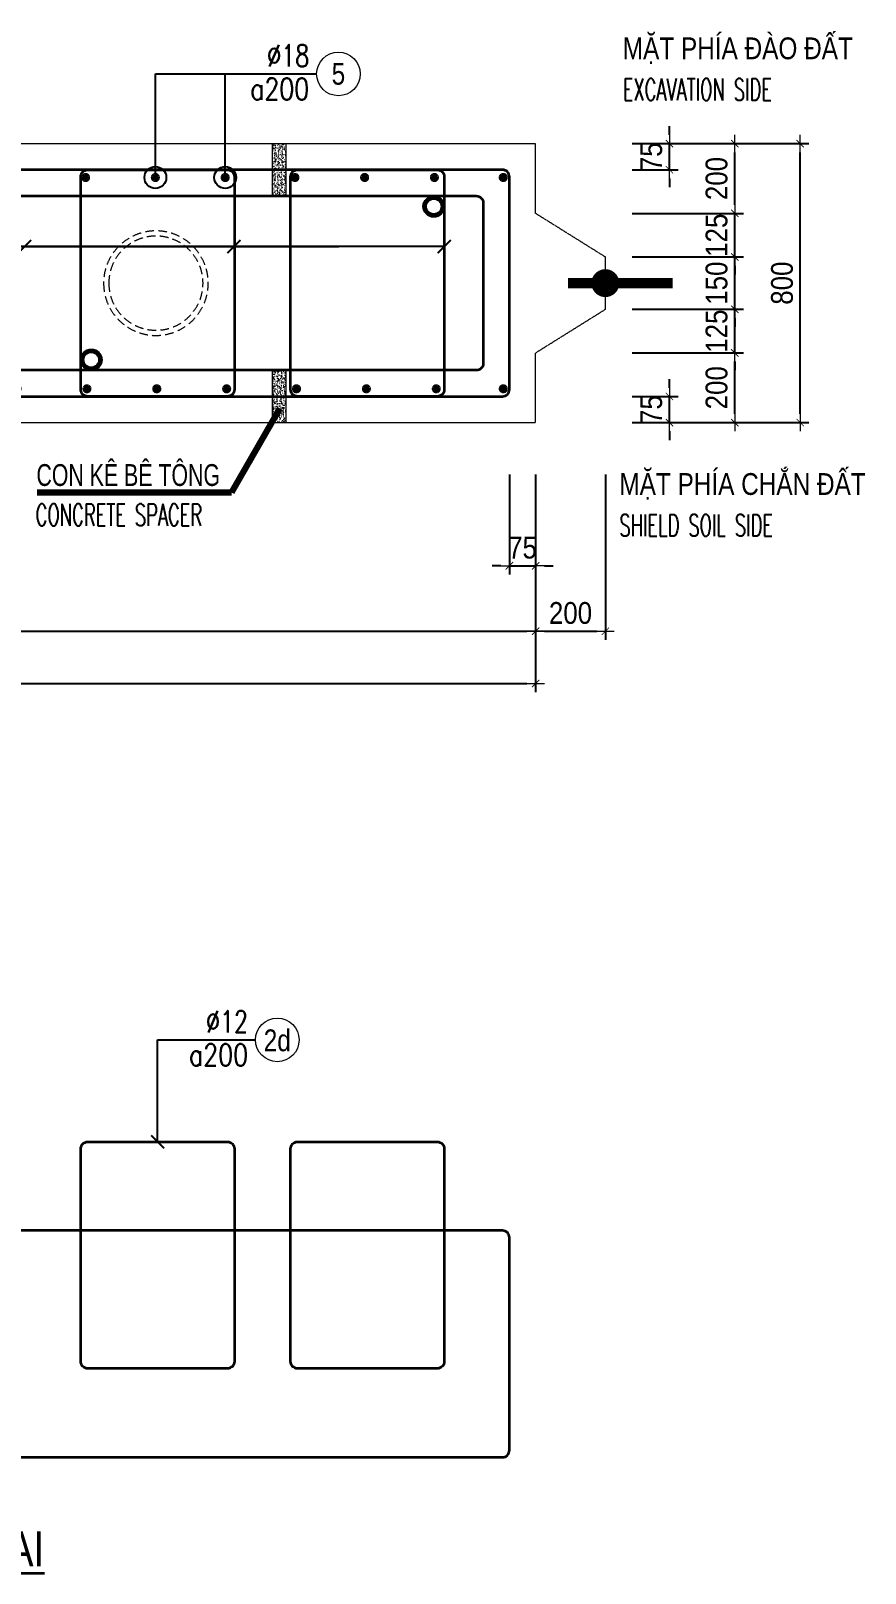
# Model space of a CAD drawing. Header units: millimetres. Extents: x -642477 to 1168880, y -27982 to 330379.
# Drawn here: x 776600 to 783776, y 68325 to 81595 of the extents above; entities that cross this region are included whole.
import ezdxf
from ezdxf.enums import TextEntityAlignment as Align

# ---------------------------------------------------------------- set-up
doc = ezdxf.new("R2010")
doc.units = ezdxf.units.MM
doc.linetypes.add('HIDDEN', pattern=[0.375, 0.25, -0.125])
doc.linetypes.add('HIDDEN2', pattern=[4.7625, 3.175, -1.5875])
doc.layers.get('0').update_dxf_attribs({"lineweight": 20})
doc.layers.get('Defpoints').update_dxf_attribs({"color": 151, "lineweight": 9})
for name, color, linetype, lineweight in [('NDC_S_BEAM', 3, 'HIDDEN2', 20), ('NDC_S_BREAK-LINE', 1, 'Continuous', 15), ('NDC_S_DIAPHGRAM WALL', 3, 'Continuous', 20), ('NDC_S_DIM', 1, 'Continuous', 15), ('NDC_S_ENG TITLE', 3, 'Continuous', 20), ('NDC_S_HATCH MATERIAL', 8, 'Continuous', 13), ('NDC_S_LEADER', 1, 'Continuous', 15), ('NDC_S_LEVEL TEXT', 7, 'Continuous', 20), ('NDC_S_REBAR', 4, 'Continuous', 35), ('NDC_S_VN TEXT', 7, 'Continuous', 20), ('NDC_S_VN TITLE', 6, 'Continuous', 35)]:
    doc.layers.add(name, color=color, linetype=linetype, lineweight=lineweight)
doc.layers.add('NDC_S_REBAR DES.', color=2, linetype='Continuous')
doc.styles.add('ARIAL', font='arial.ttf', dxfattribs={"width": 0.8})
doc.styles.add('NDC_ARIAL', font='arial.ttf', dxfattribs={"width": 0.85})
doc.styles.add('NDC_DIM', font='', dxfattribs={"width": 0.75})
doc.styles.add('NDC_EN TXT', font='romans.shx', dxfattribs={"width": 0.8})
doc.styles.get('NDC_DIM').set_extended_font_data('Dotum')
doc.dimstyles.new('A1-NDC-1-25 (x3)', dxfattribs={"dimscale": 75, "dimtxt": 2.5, "dimasz": 1, "dimexe": 1, "dimexo": 0, "dimgap": 0.8, "dimtad": 1, "dimdec": 0, "dimlfac": 0.333333, "dimdsep": 46, "dimtxsty": 'NDC_ARIAL', "dimblk": 'DIMMARK', "dimcen": 49999.938995, "dimdle": 1.5, "dimclrd": 1, "dimclre": 1, "dimclrt": 3, "dimadec": 0, "dimazin": 0, "dimtfac": 1, "dimtdec": 0, "dimtix": 1, "dimtmove": 2, "dimatfit": 3, "dimfxl": 1, "dimarcsym": 0})
doc.dimstyles.new('NDC_dim_25', dxfattribs={"dimscale": 25, "dimtxt": 2.2, "dimasz": 1.5, "dimexe": 1.5, "dimexo": 2.5, "dimgap": 1, "dimtad": 1, "dimdec": 0, "dimzin": 0, "dimdsep": 46, "dimtxsty": 'NDC_DIM', "dimblk": 'DIMMARK', "dimcen": 0.09, "dimdle": 1.2, "dimclrd": 1, "dimclre": 1, "dimclrt": 3, "dimadec": 0, "dimazin": 0, "dimtfac": 1, "dimtdec": 0, "dimtix": 1, "dimtofl": 0, "dimtmove": 0, "dimatfit": 3, "dimfxl": 6, "dimfxlon": 1, "dimtolj": 1, "dimtzin": 0, "dimarcsym": 0})

# ---------------------------------------------------------------- blocks, each defined once
blk = doc.blocks.new('DIMMARK')
at = {"layer": 'NDC_S_DIM', "color": 1}
blk.add_line((-1.5, 0), (1, 0), dxfattribs=at)
at = {"layer": 'NDC_S_DIM', "color": 2, "const_width": 0.1}
blk.add_lwpolyline([(-0.424, -0.424), (0.424, 0.424)], dxfattribs=at)
blk = doc.blocks.new('*U366')
blk.add_circle((2.5, 0), 2.5)
at = {"layer": 'NDC_S_VN TEXT', "color": 3, "style": 'NDC_EN TXT'}
for tag, width, p in [('DK2', 0.75, (-0.85, 0.85)), ('KC2', 0.8, (-0.85, -2.97))]:
    blk.add_attdef(tag, text='', height=2.5, dxfattribs=dict(at, width=width)).set_placement(p, align=Align.RIGHT)
at = {"layer": 'NDC_S_VN TEXT', "color": 7, "style": 'ARIAL', "width": 0.8}
blk.add_attdef('SH3', text='', height=2.5, dxfattribs=at).set_placement((2.5, 0), align=Align.MIDDLE)
blk = doc.blocks.new('Ong sieu am')
at = {"layer": 'NDC_S_HATCH MATERIAL'}
h = blk.add_hatch(dxfattribs=at)
h.set_pattern_fill('ANSI31', color=256, scale=20)
h.set_pattern_definition([(45, (0, 0), (-1.76776695, 1.76776695), [])])
h.paths.add_polyline_path([(-7119.3, 51158.9, 1), (-7179.3, 51158.9, 1)])
h.paths.add_polyline_path([(-7171.3, 51158.9, -1), (-7127.3, 51158.9, -1)], flags=16)
at = {"layer": 'NDC_S_REBAR DES.'}
for radius in [30, 22]:
    blk.add_circle((-7149.3, 51158.9), radius, dxfattribs=at)
blk = doc.blocks.new('*D1303')
at = {"layer": 'Defpoints', "color": 0, "ltscale": 100, "transparency": 16777216}
for p in [(781773, 78824), (782655, 78824), (781773, 78224)]:
    blk.add_point(p, dxfattribs=at)
at = {"layer": 'NDC_S_DIM', "color": 1, "lineweight": -2, "ltscale": 100, "transparency": 16777216}
for p, q in [((781773, 78824), (782730, 78824)), ((782655, 78299), (782655, 78749)), ((781773, 78224), (782730, 78224))]:
    blk.add_line(p, q, dxfattribs=at)
at = {"layer": 'NDC_S_DIM', "color": 1, "lineweight": -2, "ltscale": 100, "transparency": 16777216, "xscale": 75, "yscale": 75, "zscale": 75}
for p, rotation in [((782655, 78824), 90), ((782655, 78224), 270)]:
    blk.add_blockref('DIMMARK', p, dxfattribs=dict(at, rotation=rotation))
at = {"layer": 'NDC_S_DIM', "color": 3, "ltscale": 100, "transparency": 16777216, "insert": (782499, 78524), "char_height": 187.5, "attachment_point": 5, "rotation": 90, "style": 'NDC_ARIAL'}
blk.add_mtext('200', dxfattribs=at)
blk = doc.blocks.new('*D1304')
at = {"layer": 'Defpoints', "color": 0, "ltscale": 100, "transparency": 16777216}
for p in [(781773, 79199), (782655, 79199), (781773, 78824)]:
    blk.add_point(p, dxfattribs=at)
at = {"layer": 'NDC_S_DIM', "color": 1, "lineweight": -2, "ltscale": 100, "transparency": 16777216}
for p, q in [((782655, 79274), (782655, 79349)), ((781773, 79199), (782730, 79199)), ((782655, 78824), (782655, 79199)), ((781773, 78824), (782730, 78824)), ((782655, 78749), (782655, 78674))]:
    blk.add_line(p, q, dxfattribs=at)
at = {"layer": 'NDC_S_DIM', "color": 1, "lineweight": -2, "ltscale": 100, "transparency": 16777216, "xscale": 75, "yscale": 75, "zscale": 75}
for p, rotation in [((782655, 79199), 270), ((782655, 78824), 90)]:
    blk.add_blockref('DIMMARK', p, dxfattribs=dict(at, rotation=rotation))
at = {"layer": 'NDC_S_DIM', "color": 3, "ltscale": 100, "transparency": 16777216, "insert": (782499, 79011), "char_height": 187.5, "attachment_point": 5, "rotation": 90, "style": 'NDC_ARIAL'}
blk.add_mtext('125', dxfattribs=at)
blk = doc.blocks.new('*D1305')
at = {"layer": 'Defpoints', "color": 0, "ltscale": 100, "transparency": 16777216}
for p in [(781773, 79649), (782655, 79649), (781773, 79199)]:
    blk.add_point(p, dxfattribs=at)
at = {"layer": 'NDC_S_DIM', "color": 1, "lineweight": -2, "ltscale": 100, "transparency": 16777216}
for p, q in [((782655, 79724), (782655, 79799)), ((781773, 79649), (782730, 79649)), ((782655, 79199), (782655, 79649)), ((781773, 79199), (782730, 79199)), ((782655, 79124), (782655, 79049))]:
    blk.add_line(p, q, dxfattribs=at)
at = {"layer": 'NDC_S_DIM', "color": 1, "lineweight": -2, "ltscale": 100, "transparency": 16777216, "xscale": 75, "yscale": 75, "zscale": 75}
for p, rotation in [((782655, 79649), 270), ((782655, 79199), 90)]:
    blk.add_blockref('DIMMARK', p, dxfattribs=dict(at, rotation=rotation))
at = {"layer": 'NDC_S_DIM', "color": 3, "ltscale": 100, "transparency": 16777216, "insert": (782499, 79424), "char_height": 187.5, "attachment_point": 5, "rotation": 90, "style": 'NDC_ARIAL'}
blk.add_mtext('150', dxfattribs=at)
blk = doc.blocks.new('*D1306')
at = {"layer": 'Defpoints', "color": 0, "ltscale": 100, "transparency": 16777216}
for p in [(781773, 80024), (782655, 80024), (781773, 79649)]:
    blk.add_point(p, dxfattribs=at)
at = {"layer": 'NDC_S_DIM', "color": 1, "lineweight": -2, "ltscale": 100, "transparency": 16777216}
for p, q in [((782655, 80099), (782655, 80174)), ((781773, 80024), (782730, 80024)), ((782655, 79649), (782655, 80024)), ((781773, 79649), (782730, 79649)), ((782655, 79574), (782655, 79499))]:
    blk.add_line(p, q, dxfattribs=at)
at = {"layer": 'NDC_S_DIM', "color": 1, "lineweight": -2, "ltscale": 100, "transparency": 16777216, "xscale": 75, "yscale": 75, "zscale": 75}
for p, rotation in [((782655, 80024), 270), ((782655, 79649), 90)]:
    blk.add_blockref('DIMMARK', p, dxfattribs=dict(at, rotation=rotation))
at = {"layer": 'NDC_S_DIM', "color": 3, "ltscale": 100, "transparency": 16777216, "insert": (782499, 79836), "char_height": 187.5, "attachment_point": 5, "rotation": 90, "style": 'NDC_ARIAL'}
blk.add_mtext('125', dxfattribs=at)
blk = doc.blocks.new('*D1307')
at = {"layer": 'Defpoints', "color": 0, "ltscale": 100, "transparency": 16777216}
for p in [(781773, 80624), (782655, 80624), (781773, 80024)]:
    blk.add_point(p, dxfattribs=at)
at = {"layer": 'NDC_S_DIM', "color": 1, "lineweight": -2, "ltscale": 100, "transparency": 16777216}
for p, q in [((781773, 80624), (782730, 80624)), ((782655, 80099), (782655, 80549)), ((781773, 80024), (782730, 80024))]:
    blk.add_line(p, q, dxfattribs=at)
at = {"layer": 'NDC_S_DIM', "color": 1, "lineweight": -2, "ltscale": 100, "transparency": 16777216, "xscale": 75, "yscale": 75, "zscale": 75}
for p, rotation in [((782655, 80624), 90), ((782655, 80024), 270)]:
    blk.add_blockref('DIMMARK', p, dxfattribs=dict(at, rotation=rotation))
at = {"layer": 'NDC_S_DIM', "color": 3, "ltscale": 100, "transparency": 16777216, "insert": (782499, 80324), "char_height": 187.5, "attachment_point": 5, "rotation": 90, "style": 'NDC_ARIAL'}
blk.add_mtext('200', dxfattribs=at)
blk = doc.blocks.new('*D1308')
at = {"layer": 'Defpoints', "color": 0, "ltscale": 100, "transparency": 16777216}
for p in [(781773, 80624), (783218, 80624), (781773, 78224)]:
    blk.add_point(p, dxfattribs=at)
at = {"layer": 'NDC_S_DIM', "color": 1, "lineweight": -2, "ltscale": 100, "transparency": 16777216}
for p, q in [((781773, 80624), (783293, 80624)), ((783218, 78299), (783218, 80549)), ((781773, 78224), (783293, 78224))]:
    blk.add_line(p, q, dxfattribs=at)
at = {"layer": 'NDC_S_DIM', "color": 1, "lineweight": -2, "ltscale": 100, "transparency": 16777216, "xscale": 75, "yscale": 75, "zscale": 75}
for p, rotation in [((783218, 80624), 90), ((783218, 78224), 270)]:
    blk.add_blockref('DIMMARK', p, dxfattribs=dict(at, rotation=rotation))
at = {"layer": 'NDC_S_DIM', "color": 3, "ltscale": 100, "transparency": 16777216, "insert": (783062, 79424), "char_height": 187.5, "attachment_point": 5, "rotation": 90, "style": 'NDC_ARIAL'}
blk.add_mtext('800', dxfattribs=at)
blk = doc.blocks.new('*D1309')
at = {"layer": 'Defpoints', "color": 0, "ltscale": 100, "transparency": 16777216}
for p in [(781773, 78449), (782093, 78449), (781773, 78224)]:
    blk.add_point(p, dxfattribs=at)
at = {"layer": 'NDC_S_DIM', "color": 1, "lineweight": -2, "ltscale": 100, "transparency": 16777216}
for p, q in [((782093, 78524), (782093, 78599)), ((781773, 78449), (782168, 78449)), ((782093, 78224), (782093, 78449)), ((781773, 78224), (782168, 78224)), ((782093, 78149), (782093, 78074))]:
    blk.add_line(p, q, dxfattribs=at)
at = {"layer": 'NDC_S_DIM', "color": 1, "lineweight": -2, "ltscale": 100, "transparency": 16777216, "xscale": 75, "yscale": 75, "zscale": 75}
for p, rotation in [((782093, 78449), 270), ((782093, 78224), 90)]:
    blk.add_blockref('DIMMARK', p, dxfattribs=dict(at, rotation=rotation))
at = {"layer": 'NDC_S_DIM', "color": 3, "ltscale": 100, "transparency": 16777216, "insert": (781937, 78336), "char_height": 187.5, "attachment_point": 5, "rotation": 90, "style": 'NDC_ARIAL'}
blk.add_mtext('75', dxfattribs=at)
blk = doc.blocks.new('*D1310')
at = {"layer": 'Defpoints', "color": 0, "ltscale": 100, "transparency": 16777216}
for p in [(781773, 80624), (782093, 80624), (781773, 80399)]:
    blk.add_point(p, dxfattribs=at)
at = {"layer": 'NDC_S_DIM', "color": 1, "lineweight": -2, "ltscale": 100, "transparency": 16777216}
for p, q in [((782093, 80699), (782093, 80774)), ((781773, 80624), (782168, 80624)), ((782093, 80399), (782093, 80624)), ((781773, 80399), (782168, 80399)), ((782093, 80324), (782093, 80249))]:
    blk.add_line(p, q, dxfattribs=at)
at = {"layer": 'NDC_S_DIM', "color": 1, "lineweight": -2, "ltscale": 100, "transparency": 16777216, "xscale": 75, "yscale": 75, "zscale": 75}
for p, rotation in [((782093, 80624), 270), ((782093, 80399), 90)]:
    blk.add_blockref('DIMMARK', p, dxfattribs=dict(at, rotation=rotation))
at = {"layer": 'NDC_S_DIM', "color": 3, "ltscale": 100, "transparency": 16777216, "insert": (781937, 80511), "char_height": 187.5, "attachment_point": 5, "rotation": 90, "style": 'NDC_ARIAL'}
blk.add_mtext('75', dxfattribs=at)
blk = doc.blocks.new('ong do BT')
at = {"layer": 'NDC_S_HATCH MATERIAL', "linetype": 'HIDDEN', "ltscale": 100}
for radius in [150, 135]:
    blk.add_circle((-6323.7, 51237.8), radius, dxfattribs=at)
blk = doc.blocks.new('*D1312')
at = {"layer": 'Defpoints', "color": 0, "ltscale": 100, "transparency": 16777216}
for p in [(780717, 77777), (780942, 77777), (780942, 76992)]:
    blk.add_point(p, dxfattribs=at)
at = {"layer": 'NDC_S_DIM', "color": 1, "lineweight": -2, "ltscale": 100, "transparency": 16777216}
for p, q in [((780717, 77777), (780717, 76917)), ((780942, 77777), (780942, 76917)), ((780642, 76992), (780567, 76992)), ((780717, 76992), (780942, 76992)), ((781017, 76992), (781092, 76992))]:
    blk.add_line(p, q, dxfattribs=at)
at = {"layer": 'NDC_S_DIM', "color": 1, "lineweight": -2, "ltscale": 100, "transparency": 16777216, "xscale": 75, "yscale": 75, "zscale": 75}
blk.add_blockref('DIMMARK', (780717, 76992), dxfattribs=at)
at = {"layer": 'NDC_S_DIM', "color": 1, "lineweight": -2, "ltscale": 100, "transparency": 16777216, "xscale": 75, "yscale": 75, "zscale": 75, "rotation": 180}
blk.add_blockref('DIMMARK', (780942, 76992), dxfattribs=at)
at = {"layer": 'NDC_S_DIM', "color": 3, "ltscale": 100, "transparency": 16777216, "insert": (780829, 77147), "char_height": 187.5, "attachment_point": 5, "style": 'NDC_ARIAL'}
blk.add_mtext('75', dxfattribs=at)
blk = doc.blocks.new('*D1314')
at = {"layer": 'Defpoints', "color": 0, "ltscale": 100, "transparency": 16777216}
for p in [(769587, 77777), (780942, 77777), (780942, 76429)]:
    blk.add_point(p, dxfattribs=at)
at = {"layer": 'NDC_S_DIM', "color": 1, "lineweight": -2, "ltscale": 100, "transparency": 16777216}
for p, q in [((769587, 77777), (769587, 76354)), ((780942, 77777), (780942, 76354)), ((769662, 76429), (780867, 76429))]:
    blk.add_line(p, q, dxfattribs=at)
at = {"layer": 'NDC_S_DIM', "color": 1, "lineweight": -2, "ltscale": 100, "transparency": 16777216, "xscale": 75, "yscale": 75, "zscale": 75, "rotation": 180}
blk.add_blockref('DIMMARK', (769587, 76429), dxfattribs=at)
at = {"layer": 'NDC_S_DIM', "color": 1, "lineweight": -2, "ltscale": 100, "transparency": 16777216, "xscale": 75, "yscale": 75, "zscale": 75}
blk.add_blockref('DIMMARK', (780942, 76429), dxfattribs=at)
at = {"layer": 'NDC_S_DIM', "color": 3, "ltscale": 100, "transparency": 16777216, "insert": (775264, 76585), "char_height": 187.5, "attachment_point": 5, "style": 'NDC_ARIAL'}
blk.add_mtext('3785', dxfattribs=at)
blk = doc.blocks.new('*D1315')
at = {"layer": 'Defpoints', "color": 0, "ltscale": 100, "transparency": 16777216}
for p in [(780942, 77777), (781542, 77777), (781542, 76429)]:
    blk.add_point(p, dxfattribs=at)
at = {"layer": 'NDC_S_DIM', "color": 1, "lineweight": -2, "ltscale": 100, "transparency": 16777216}
for p, q in [((780942, 77777), (780942, 76354)), ((781542, 77777), (781542, 76354)), ((781017, 76429), (781467, 76429))]:
    blk.add_line(p, q, dxfattribs=at)
at = {"layer": 'NDC_S_DIM', "color": 1, "lineweight": -2, "ltscale": 100, "transparency": 16777216, "xscale": 75, "yscale": 75, "zscale": 75, "rotation": 180}
blk.add_blockref('DIMMARK', (780942, 76429), dxfattribs=at)
at = {"layer": 'NDC_S_DIM', "color": 1, "lineweight": -2, "ltscale": 100, "transparency": 16777216, "xscale": 75, "yscale": 75, "zscale": 75}
blk.add_blockref('DIMMARK', (781542, 76429), dxfattribs=at)
at = {"layer": 'NDC_S_DIM', "color": 3, "ltscale": 100, "transparency": 16777216, "insert": (781242, 76585), "char_height": 187.5, "attachment_point": 5, "style": 'NDC_ARIAL'}
blk.add_mtext('200', dxfattribs=at)
blk = doc.blocks.new('*D1316')
at = {"layer": 'Defpoints', "color": 0, "ltscale": 100, "transparency": 16777216}
for p in [(768987, 77777), (780942, 77777), (780942, 75979)]:
    blk.add_point(p, dxfattribs=at)
at = {"layer": 'NDC_S_DIM', "color": 1, "lineweight": -2, "ltscale": 100, "transparency": 16777216}
for p, q in [((768987, 77777), (768987, 75904)), ((780942, 77777), (780942, 75904)), ((769062, 75979), (780867, 75979))]:
    blk.add_line(p, q, dxfattribs=at)
at = {"layer": 'NDC_S_DIM', "color": 1, "lineweight": -2, "ltscale": 100, "transparency": 16777216, "xscale": 75, "yscale": 75, "zscale": 75, "rotation": 180}
blk.add_blockref('DIMMARK', (768987, 75979), dxfattribs=at)
at = {"layer": 'NDC_S_DIM', "color": 1, "lineweight": -2, "ltscale": 100, "transparency": 16777216, "xscale": 75, "yscale": 75, "zscale": 75}
blk.add_blockref('DIMMARK', (780942, 75979), dxfattribs=at)
at = {"layer": 'NDC_S_DIM', "color": 3, "ltscale": 100, "transparency": 16777216, "insert": (774964, 76135), "char_height": 187.5, "attachment_point": 5, "style": 'NDC_ARIAL'}
blk.add_mtext('3985', dxfattribs=at)
blk = doc.blocks.new('con ke BT')
at = {"layer": 'NDC_S_HATCH MATERIAL'}
h = blk.add_hatch(dxfattribs=at)
h.set_pattern_fill('AR-CONC', color=256, scale=2)
h.set_pattern_definition([(50, (0, 0), (14.3452037, -1.2550427), [1.5, -16.5]), (355, (0, 0), (-2.7750267, 15.0438427), [1.2, -13.2]), (100.451444, (1.195, -0.105), (11.570177, 13.7888), [1.274804, -14.0228422]), (46.1842, (0, 4), (21.3448266, -3.3103856), [2.25, -24.75]), (96.635635, (1.779, 3.724), (18.693239, 19.482372), [1.912207, -21.034275]), (351.184164, (0, 4), (18.693239, 19.482372), [1.8, -19.8]), (21, (2, 3), (11.938141, -8.0523778), [1.5, -16.5]), (326, (2, 3), (4.8663066, 14.503001), [1.2, -13.2]), (71.451445, (2.995, 2.329), (16.8044475, 6.450623), [1.274804, -14.0228422]), (37.5, (0, 0), (0.2431971, 6.6578771), [0, -13.04, 0, -13.4, 0, -13.25]), (7.5, (0, 0), (5.2613907, 7.8882342), [0, -7.64, 0, -12.74, 0, -5.05]), (327.5, (-4.46, 0), (10.6764487, -0.45109743), [0, -5, 0, -15.6, 0, -20.7]), (317.5, (-6.46, 0), (11.6637234, 2.0020996), [0, -6.5, 0, -10.36, 0, -14.7])])
h.paths.add_polyline_path([(-7076.9, 51430.9), (-7116.9, 51430.9), (-7116.9, 51280.9), (-7076.9, 51280.9)])
at = {"layer": 'NDC_S_BREAK-LINE'}
blk.add_lwpolyline([(-7116.9, 51430.9), (-7116.9, 51280.9), (-7076.9, 51280.9), (-7076.9, 51430.9)], close=True, dxfattribs=at)
blk = doc.blocks.new('*U1291')
at = {"layer": 'NDC_S_LEADER', "xscale": 3, "yscale": 3, "zscale": 3}
blk.add_blockref('con ke BT', (21291, -154068), dxfattribs=at)
blk = doc.blocks.new('*U1292')
at = {"layer": 'NDC_S_DIM', "color": 0, "linetype": 'ByBlock', "lineweight": -2, "transparency": 16777216}
for p in [(0, 0), (2700, 0), (5400, 0), (8100, 0)]:
    blk.add_blockref('*U1291', p, dxfattribs=at)
blk = doc.blocks.new('*U1293')
at = {"layer": 'NDC_S_LEADER', "xscale": 3, "yscale": 3, "zscale": 3}
blk.add_blockref('con ke BT', (21291, -154068), dxfattribs=at)
blk = doc.blocks.new('*U1294')
at = {"layer": 'NDC_S_DIM', "color": 0, "linetype": 'ByBlock', "lineweight": -2, "transparency": 16777216}
for p in [(0, 0), (2700, 0), (5400, 0), (8100, 0)]:
    blk.add_blockref('*U1293', p, dxfattribs=at)
blk = doc.blocks.new('kata_block_THEP')
at = {"layer": 'NDC_S_REBAR', "color": 0}
for p, q in [((-0.5, 0), (0.5, 0)), ((-0.35, 0.35), (0.35, -0.35)), ((0.35, 0.35), (-0.35, -0.35)), ((0, 0.5), (0, -0.5))]:
    blk.add_line(p, q, dxfattribs=at)
at = {"layer": 'NDC_S_REBAR', "color": 0, "const_width": 0.0833}
blk.add_lwpolyline([(-0.5, 0, 1), (0.5, 0, 1), (-0.5, 0, 1)], format="xyb", dxfattribs=at)
blk = doc.blocks.new('*U1287')
at = {"layer": 'NDC_S_REBAR', "ltscale": 80, "xscale": 72, "yscale": 72, "zscale": 72}
blk.add_blockref('kata_block_THEP', (0, 0), dxfattribs=at)
blk = doc.blocks.new('*U1288')
at = {"layer": 'NDC_S_LEVEL TEXT', "color": 0, "linetype": 'ByBlock', "lineweight": -2, "transparency": 16777216}
for p in [(0, 0), (600.9, 0), (1201.8, 0), (1802.7, 0), (2403.6, 0), (3004.5, 0), (3605.4, 0), (4206.3, 0), (4807.2, 0), (5408.1, 0), (6009, 0), (6609.9, 0), (7210.8, 0), (7811.7, 0), (8412.6, 0), (9013.5, 0), (9614.4, 0), (10215.3, 0), (10816.2, 0)]:
    blk.add_blockref('*U1287', p, dxfattribs=at)
blk = doc.blocks.new('*U1289')
at = {"layer": 'NDC_S_REBAR', "ltscale": 80, "xscale": 72, "yscale": 72, "zscale": 72}
blk.add_blockref('kata_block_THEP', (0, 0), dxfattribs=at)
blk = doc.blocks.new('*U1290')
at = {"layer": 'NDC_S_LEVEL TEXT', "color": 0, "linetype": 'ByBlock', "lineweight": -2, "transparency": 16777216}
for p in [(0, 0), (600, 0), (1200, 0), (1800, 0), (2400, 0), (3000, 0), (3600, 0), (4200, 0), (4800, 0), (5400, 0), (6000, 0), (6600, 0), (7200, 0), (7800, 0), (8400, 0), (9000, 0), (9600, 0), (10200, 0), (10800, 0)]:
    blk.add_blockref('*U1289', p, dxfattribs=at)

msp = doc.modelspace()

# ---------------------------------------------------------------- linework, layer by layer
at = {"layer": 'NDC_S_BEAM'}
msp.add_lwpolyline([(780941.7, 78223.9), (780941.7, 78823.9), (781541.7, 79198.9), (781541.7, 79648.9), (780941.7, 80023.9), (780941.7, 80623.9), (768986.6, 80623.9), (768986.6, 80023.9), (769586.6, 79648.9), (769586.6, 79198.9), (768986.6, 78823.9), (768986.6, 78223.9)], close=True, dxfattribs=at)
at = {"layer": 'NDC_S_DIAPHGRAM WALL', "ltscale": 50, "const_width": 120}
msp.add_lwpolyline([(781481.7, 79423.9, 1), (781601.7, 79423.9, 1)], format="xyb", close=True, dxfattribs=at)
at = {"layer": 'NDC_S_DIAPHGRAM WALL', "ltscale": 50, "const_width": 90}
msp.add_lwpolyline([(781219.7, 79423.9), (782119.7, 79423.9)], dxfattribs=at)
at = {"layer": 'NDC_S_REBAR'}
for points in [[(770382.2, 79298.2), (769239.8, 78581.3, 0.2585925), (769211.6, 78530.4), (769211.6, 78508.9, 0.4142136), (769271.6, 78448.9), (780656.7, 78448.9, 0.4142136), (780716.7, 78508.9), (780716.7, 80338.9, 0.4142136), (780656.7, 80398.9), (769271.6, 80398.9, 0.4142136), (769211.6, 80338.9), (769211.6, 80323.1, 0.2239077), (769233.4, 80276.8), (770371, 79555.9)], [(770382.2, 70171.7), (769239.8, 69454.7, 0.2585925), (769211.6, 69403.8), (769211.6, 69382.3, 0.4142136), (769271.6, 69322.3), (780656.7, 69322.3, 0.4142136), (780716.7, 69382.3), (780716.7, 71212.3, 0.4142136), (780656.7, 71272.3), (769271.6, 71272.3, 0.4142136), (769211.6, 71212.3), (769211.6, 71196.6, 0.2239077), (769233.4, 71150.3), (770371, 70429.4)]]:
    msp.add_lwpolyline(points, format="xyb", dxfattribs=at)
for points in [[(777090, 80398.9), (778291.3, 80398.9, -0.4142136), (778351.3, 80338.9), (778351.3, 78508.9, -0.4142136), (778291.3, 78448.9), (777090, 78448.9, -0.4142136), (777030, 78508.9), (777030, 80338.9, -0.4142136)], [(778894.5, 80398.9), (780095.8, 80398.9, -0.4142136), (780155.8, 80338.9), (780155.8, 78508.9, -0.4142136), (780095.8, 78448.9), (778894.5, 78448.9, -0.4142136), (778834.5, 78508.9), (778834.5, 80338.9, -0.4142136)], [(770321.6, 80173.9), (780431.7, 80173.9, -0.4142136), (780491.7, 80113.9), (780491.7, 78733.9, -0.4142136), (780431.7, 78673.9), (770321.6, 78673.9, -0.4142136), (770261.6, 78733.9), (770261.6, 80113.9, -0.4142136)], [(777090, 72036), (778291.3, 72036, -0.4142136), (778351.3, 71976), (778351.3, 70146, -0.4142136), (778291.3, 70086), (777090, 70086, -0.4142136), (777030, 70146), (777030, 71976, -0.4142136)], [(778894.5, 72036), (780095.8, 72036, -0.4142136), (780155.8, 71976), (780155.8, 70146, -0.4142136), (780095.8, 70086), (778894.5, 70086, -0.4142136), (778834.5, 70146), (778834.5, 71976, -0.4142136)]]:
    msp.add_lwpolyline(points, format="xyb", close=True, dxfattribs=at)

# ---------------------------------------------------------------- block references
at = {"layer": 'NDC_S_DIM', "ltscale": 80, "xscale": 75, "yscale": 75, "zscale": 75}
for p, values in [((779058.4, 81223.9), {'SH3': '5', 'DK2': '%%C18', 'KC2': 'a200'}), ((778532.3, 72913), {'SH3': '2d', 'DK2': '%%c12', 'KC2': 'a200'})]:
    msp.add_blockref('*U366', p, dxfattribs=at).add_auto_attribs(values)
at = {"layer": 'NDC_S_DIM'}
for name, p in [('*U1292', (770636.6, 80398.9)), ('*U1294', (770636.6, 78448.9))]:
    msp.add_blockref(name, p, dxfattribs=at)
at = {"layer": 'NDC_S_LEADER', "yscale": 3, "zscale": 3}
for name, p, xscale in [('Ong sieu am', (801513.7, -73392.7), 3), ('ong do BT', (758704.9, -74289.6), -3), ('Ong sieu am', (798567.9, -74712.7), 3)]:
    msp.add_blockref(name, p, dxfattribs=dict(at, xscale=xscale))
at = {"layer": 'NDC_S_LEVEL TEXT', "extrusion": (0, 0, -1), "xscale": -1, "zscale": -1}
msp.add_blockref('*U1290', (-769271.1, 80332.9), dxfattribs=at)
at = {"layer": 'NDC_S_LEVEL TEXT', "xscale": -1, "rotation": 180}
msp.add_blockref('*U1288', (769271.1, 78514.9), dxfattribs=at)
at = {"layer": 'NDC_S_REBAR', "ltscale": 80, "xscale": 72, "yscale": 72, "zscale": 72}
for p in [(780663.2, 80332.9), (780663.2, 78514.9)]:
    msp.add_blockref('kata_block_THEP', p, dxfattribs=at)

# ---------------------------------------------------------------- texts
at = {"layer": 'NDC_S_ENG TITLE', "style": 'NDC_EN TXT', "width": 0.6}
for s, p in [('EXCAVATION SIDE', (781691.5, 81089.5)), ('CONCRETE SPACER', (776641.5, 77430.2)), ('SHIELD SOIL SIDE', (781662.3, 77341))]:
    msp.add_text(s, height=187.5, dxfattribs=at).set_placement(p, align=Align.MIDDLE_LEFT)
at = {"layer": 'NDC_S_LEVEL TEXT', "style": 'NDC_ARIAL'}
for s, width, p in [('MẶT PHÍA ĐÀO ĐẤT', 0.8, (781691.5, 81444.2)), ('CON KÊ BÊ TÔNG', 0.7, (776648.3, 77773)), ('MẶT PHÍA CHẮN ĐẤT', 0.8, (781662.3, 77695.7))]:
    msp.add_text(s, height=187.5, dxfattribs=dict(at, width=width)).set_placement(p, align=Align.MIDDLE_LEFT)
at = {"layer": 'NDC_S_VN TITLE', "style": 'NDC_ARIAL', "width": 0.8}
msp.add_text('%%UCHI TIẾT CỐT ĐAI', height=300, dxfattribs=at).set_placement((775291.6, 68578.2), align=Align.MIDDLE)

# ---------------------------------------------------------------- dimensions: what is measured, and where the dimension line sits
at = {"layer": 'NDC_S_DIM', "ltscale": 100}
for base, p1, p2, picture, middle in [((782092.7, 80623.9), (781773.5, 80398.9), (781773.5, 80623.9), '*D1310', (781937.3, 80511.4)), ((782655.2, 80623.9), (781773.5, 80023.9), (781773.5, 80623.9), '*D1307', (782499.4, 80323.9)), ((783217.7, 80623.9), (781773.5, 78223.9), (781773.5, 80623.9), '*D1308', (783061.9, 79423.9)), ((782655.2, 80023.9), (781773.5, 79648.9), (781773.5, 80023.9), '*D1306', (782499.4, 79836.4)), ((782655.2, 79648.9), (781773.5, 79198.9), (781773.5, 79648.9), '*D1305', (782499.4, 79423.9)), ((782655.2, 79198.9), (781773.5, 78823.9), (781773.5, 79198.9), '*D1304', (782499.4, 79011.4)), ((782655.2, 78823.9), (781773.5, 78223.9), (781773.5, 78823.9), '*D1303', (782499.4, 78523.9)), ((782092.7, 78448.9), (781773.5, 78223.9), (781773.5, 78448.9), '*D1309', (781937.3, 78336.4))]:
    dim = msp.add_linear_dim(base=base, p1=p1, p2=p2, angle=90, dimstyle='A1-NDC-1-25 (x3)', dxfattribs=at)
    dim.commit()
    dim.dimension.update_dxf_attribs({"geometry": picture, "text_midpoint": middle})
for base, p1, p2, picture, middle in [((780941.7, 75979.2), (768986.6, 77777.3), (780941.7, 77777.3), '*D1316', (774964.2, 76135)), ((780941.7, 76429.2), (769586.6, 77777.3), (780941.7, 77777.3), '*D1314', (775264.2, 76585)), ((780941.7, 76991.7), (780716.7, 77777.3), (780941.7, 77777.3), '*D1312', (780829.2, 77147)), ((781541.7, 76429.2), (780941.7, 77777.3), (781541.7, 77777.3), '*D1315', (781241.7, 76584.9))]:
    dim = msp.add_linear_dim(base=base, p1=p1, p2=p2, dimstyle='A1-NDC-1-25 (x3)', dxfattribs=at)
    dim.commit()
    dim.dimension.update_dxf_attribs({"geometry": picture, "text_midpoint": middle})

# ---------------------------------------------------------------- leaders
at = {"layer": 'NDC_S_LEADER'}
for points, override in [([(777671.1, 80332.9), (777671.1, 81223.9), (778757.8, 81223.9)], {"dimasz": 7.5, "dimldrblk": 'DotBlank'}), ([(778272, 80332.9), (778272, 81223.9), (779058.4, 81223.9)], {"dimasz": 7.5, "dimldrblk": 'DotBlank'}), ([(771734.8, 79738.1), (779249.9, 79738.1)], {"dimasz": 4.5, "dimldrblk": 'ArchTick'}), ([(780155.8, 79738.1), (771970.7, 79738.1)], {"dimasz": 4.5, "dimldrblk": 'ArchTick'}), ([(774140.8, 79738.1), (779249.9, 79738.1)], {"dimasz": 4.5, "dimldrblk": 'ArchTick'}), ([(776546.8, 79738.1), (779249.9, 79738.1)], {"dimasz": 4.5, "dimldrblk": 'ArchTick'}), ([(778346.9, 79738.1), (779249.9, 79738.1)], {"dimasz": 4.5, "dimldrblk": 'ArchTick'}), ([(778741.8, 78344.7), (778325.8, 77623.9), (776653.8, 77623.9)], {"dimasz": 4.5, "dimlwd": 65533}), ([(777690.7, 72036), (777690.7, 72913), (778532.3, 72913)], {"dimasz": 4.5, "dimldrblk": 'ArchTick'})]:
    msp.add_leader(points, dimstyle='NDC_dim_25', override=override, dxfattribs=at)

doc.saveas('drawing.dxf')
